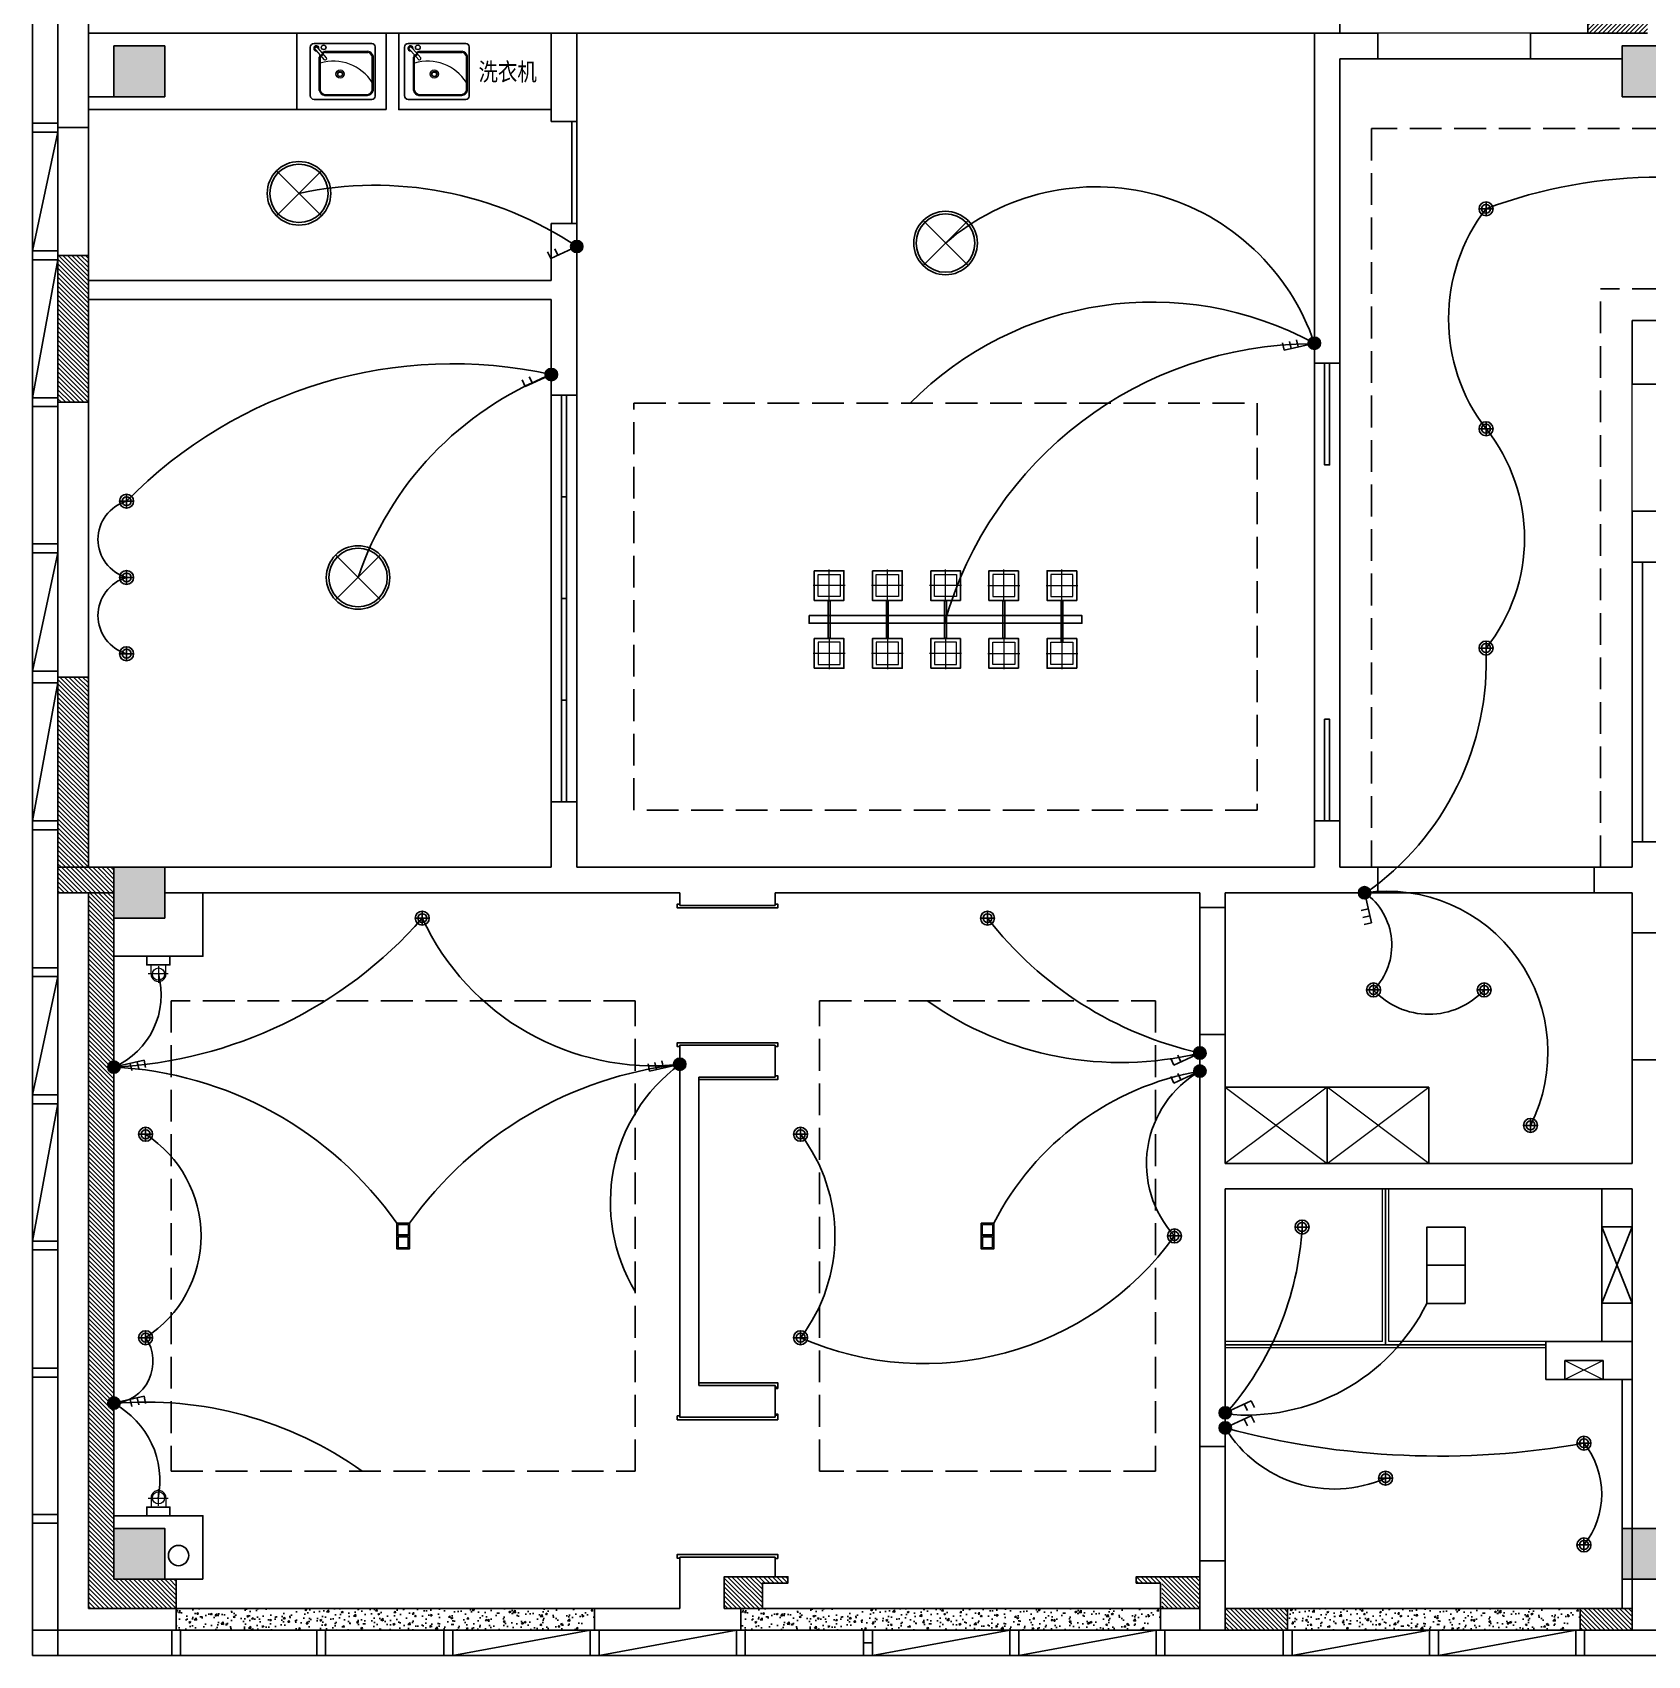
# Model space of a CAD drawing. Header units: millimetres. Extents: x 561810 to 956823, y -438984 to -391712.
# Drawn here: x 817417 to 830117, y -415003 to -402237 of the extents above; entities that cross this region are included whole.
import ezdxf

# ---------------------------------------------------------------- set-up
doc = ezdxf.new("R2010")
doc.units = ezdxf.units.MM
doc.header["$LTSCALE"] = 10
doc.header["$MEASUREMENT"] = 0
doc.linetypes.add('DASH', pattern=[0.35, 0.25, -0.1])
doc.layers.get('0').update_dxf_attribs({"linetype": 'CONTINUOUS'})
for name, color, linetype in [('4-P灯具', 142, 'CONTINUOUS'), ('5-P开关', 4, 'CONTINUOUS'), ('5-P开关图例', 4, 'CONTINUOUS'), ('PUB_HATCH', 144, 'CONTINUOUS'), ('WALL', 7, 'CONTINUOUS'), ('WINDOW', 4, 'CONTINUOUS'), ('填充', 8, 'CONTINUOUS'), ('墙', 7, 'CONTINUOUS')]:
    doc.layers.add(name, color=color, linetype=linetype)
doc.layers.add('家居内线', color=251, linetype='CONTINUOUS', lineweight=13)
doc.layers.add('细线', color=250, linetype='CONTINUOUS', lineweight=5)
doc.styles.add('12', font='', dxfattribs={"width": 0.8})
doc.styles.get('12').set_extended_font_data('SimSun')

# ---------------------------------------------------------------- blocks, each defined once
blk = doc.blocks.new('dfghdfhgd')
at = {"layer": '5-P开关图例'}
blk.add_hatch(color=4, dxfattribs=at).paths.add_polyline_path([(251209, 63552, 1), (251112, 63552, 1)])
at = {"layer": '5-P开关图例', "color": 4}
for p, q in [((251160, 63552), (251273, 63747)), ((251273, 63747), (251323, 63719)), ((251242, 63694), (251292, 63666))]:
    blk.add_line(p, q, dxfattribs=at)
blk.add_circle((251160, 63552), 48.4, dxfattribs=at)
blk = doc.blocks.new('ghdfg')
at = {"layer": '5-P开关图例'}
blk.add_hatch(color=4, dxfattribs=at).paths.add_polyline_path([(251192, 62859, 1), (251095, 62859, 1)])
at = {"layer": '5-P开关图例', "color": 4}
for p, q in [((251152, 62875), (251265, 63070)), ((251265, 63070), (251315, 63041)), ((251209, 62973), (251259, 62944)), ((251237, 63022), (251287, 62993))]:
    blk.add_line(p, q, dxfattribs=at)
blk.add_circle((251144, 62859), 48.4, dxfattribs=at)

msp = doc.modelspace()

# ---------------------------------------------------------------- hatches: boundary and pattern name
h = msp.add_hatch()
h.set_pattern_fill('ANSI31', color=250, scale=200, style=0)
h.set_pattern_definition([(45, (830116.954, -402242.755), (-17.67767, 17.67767), [])])
h.paths.add_polyline_path([(829647, -402242.8), (830117, -402242.8), (830117, -401202.8), (829647, -401202.8)])
h = msp.add_hatch()
h.set_pattern_fill('ANSI31', color=250, scale=200, angle=-90, style=0)
h.set_pattern_definition([(315, (817856.954, -405144.755), (17.67767, 17.67767), [])])
h.paths.add_polyline_path([(817857, -403989.8), (817617, -403989.8), (817617, -404024.8), (817617, -405144.8), (817857, -405144.8)])
h = msp.add_hatch()
h.set_pattern_fill('ANSI31', color=250, scale=200, angle=-90, style=0)
h.set_pattern_definition([(315, (817856.954, -408802.755), (17.67767, 17.67767), [])])
h.paths.add_polyline_path([(817857, -407306.3), (817617, -407306.3), (817617, -407352.8), (817617, -408802.8), (817857, -408802.8)])
h = msp.add_hatch()
h.set_pattern_fill('ANSI31', color=250, scale=200, angle=-90, style=0)
h.set_pattern_definition([(315, (818056.954, -409002.755), (17.6777, 17.6777), [])])
h.paths.add_polyline_path([(818057, -409002.8), (818057, -408802.8), (817617, -408802.8), (817617, -409002.8)])
h = msp.add_hatch()
h.set_pattern_fill('ANSI31', color=250, scale=200, angle=-90, style=0)
h.set_pattern_definition([(315, (818546.954, -414632.755), (17.67767, 17.67767), [])])
h.paths.add_polyline_path([(818057, -409202.8), (818057, -409002.8), (817857, -409002.8), (817857, -414632.8), (818547, -414632.8), (818547, -414402.8), (818057, -414402.8), (818057, -414002.8)])
h = msp.add_hatch()
h.set_pattern_fill('ANSI31', color=250, scale=200, angle=-90, style=0)
h.set_pattern_definition([(315, (826596.954, -414632.755), (17.67767, 17.67767), [])])
h.paths.add_polyline_path([(823157, -414432.8), (823357, -414432.8), (823357, -414382.8), (822857, -414382.8), (822857, -414632.8), (823157, -414632.8)])
h.paths.add_polyline_path([(826597, -414382.8), (826097, -414382.8), (826097, -414432.8), (826297, -414432.8), (826297, -414632.8), (826597, -414632.8)])
h = msp.add_hatch()
h.set_pattern_fill('AR-CONC', color=250, scale=20, style=0)
h.set_pattern_definition([(50, (821836.95, -414802.76), (143.452, -12.5504), [15, -165]), (355, (821836.95, -414802.76), (-27.75, 150.4384), [12, -132]), (100.4514, (821848.91, -414803.8), (115.702, 137.888), [12.748, -140.2284]), (46.184, (821836.95, -414762.76), (213.448, -33.104), [22.5, -247.5]), (96.6356, (821854.74, -414765.51), (186.933, 194.824), [19.122, -210.343]), (351.184, (821836.95, -414762.76), (186.932, 194.824), [18, -198]), (21, (821856.95, -414772.76), (119.3814, -80.5238), [15, -165]), (326, (821856.95, -414772.76), (48.663, 145.03), [12, -132]), (71.4514, (821866.9, -414779.47), (168.0445, 64.506), [12.748, -140.2284]), (37.5, (821836.954, -414802.755), (2.432, 66.5788), [0, -130.4, 0, -134, 0, -132.5]), (7.5, (821836.954, -414802.755), (52.6139, 78.8823), [0, -76.4, 0, -127.4, 0, -50.5]), (327.5, (821792.354, -414802.755), (106.7645, -4.511), [0, -50, 0, -156, 0, -207]), (317.5, (821772.35, -414802.755), (116.6372, 20.021), [0, -65, 0, -103.6, 0, -147])])
h.paths.add_polyline_path([(818547, -414632.8), (818547, -414802.8), (818582, -414802.8), (821837, -414802.8), (821837, -414632.8)])
h = msp.add_hatch()
h.set_pattern_fill('AR-CONC', color=250, scale=20, style=0)
h.set_pattern_definition([(50, (826286.95, -414802.76), (143.452, -12.5504), [15, -165]), (355, (826286.95, -414802.76), (-27.75, 150.4384), [12, -132]), (100.4514, (826298.91, -414803.8), (115.702, 137.888), [12.748, -140.2284]), (46.184, (826286.95, -414762.76), (213.448, -33.104), [22.5, -247.5]), (96.6356, (826304.74, -414765.51), (186.933, 194.824), [19.122, -210.343]), (351.184, (826286.95, -414762.76), (186.932, 194.824), [18, -198]), (21, (826306.95, -414772.76), (119.3814, -80.5238), [15, -165]), (326, (826306.95, -414772.76), (48.663, 145.03), [12, -132]), (71.4514, (826316.9, -414779.47), (168.0445, 64.506), [12.748, -140.2284]), (37.5, (826286.954, -414802.755), (2.432, 66.5788), [0, -130.4, 0, -134, 0, -132.5]), (7.5, (826286.954, -414802.755), (52.6139, 78.8823), [0, -76.4, 0, -127.4, 0, -50.5]), (327.5, (826242.354, -414802.755), (106.7645, -4.511), [0, -50, 0, -156, 0, -207]), (317.5, (826222.35, -414802.755), (116.6372, 20.021), [0, -65, 0, -103.6, 0, -147])])
h.paths.add_polyline_path([(826287, -414802.8), (826287, -414632.8), (822987, -414632.8), (822987, -414802.8), (823022, -414802.8)])
h = msp.add_hatch()
h.set_pattern_fill('ANSI31', color=250, scale=200, angle=-90, style=0)
h.set_pattern_definition([(315, (827286.954, -414802.755), (17.6777, 17.6777), [])])
h.paths.add_polyline_path([(826797, -414632.8), (826797, -414802.8), (827287, -414802.8), (827287, -414632.8)])
h = msp.add_hatch()
h.set_pattern_fill('AR-CONC', color=250, scale=20, style=0)
h.set_pattern_definition([(50, (829586.95, -414802.76), (143.452, -12.5504), [15, -165]), (355, (829586.95, -414802.76), (-27.75, 150.438), [12, -132]), (100.4514, (829598.91, -414803.8), (115.702, 137.888), [12.748, -140.228]), (46.184, (829586.95, -414762.76), (213.448, -33.104), [22.5, -247.5]), (96.636, (829604.74, -414765.51), (186.933, 194.824), [19.122, -210.343]), (351.184, (829586.95, -414762.76), (186.932, 194.824), [18, -198]), (21, (829606.95, -414772.76), (119.3814, -80.524), [15, -165]), (326, (829606.95, -414772.76), (48.663, 145.03), [12, -132]), (71.4514, (829616.9, -414779.47), (168.0445, 64.506), [12.748, -140.228]), (37.5, (829586.954, -414802.755), (2.432, 66.5788), [0, -130.4, 0, -134, 0, -132.5]), (7.5, (829586.954, -414802.755), (52.614, 78.8823), [0, -76.4, 0, -127.4, 0, -50.5]), (327.5, (829542.354, -414802.755), (106.7645, -4.511), [0, -50, 0, -156, 0, -207]), (317.5, (829522.35, -414802.755), (116.6372, 20.021), [0, -65, 0, -103.6, 0, -147])])
h.paths.add_polyline_path([(827287, -414632.8), (827287, -414802.8), (827322, -414802.8), (829587, -414802.8), (829587, -414632.8)])
h = msp.add_hatch()
h.set_pattern_fill('ANSI31', color=250, scale=200, angle=-90, style=0)
h.set_pattern_definition([(315, (829996.954, -414802.755), (17.6777, 17.6777), [])])
h.paths.add_polyline_path([(829587, -414632.8), (829587, -414802.8), (829622, -414802.8), (829997, -414802.8), (829997, -414632.8)])
at = {"layer": 'PUB_HATCH'}
h = msp.add_hatch(color=256, dxfattribs=at)
h.paths.add_polyline_path([(829917, -392842.8), (829917, -392442.8), (830317, -392442.8), (830317, -392842.8)])
h.paths.add_polyline_path([(841907, -392842.8), (841907, -392442.8), (842307, -392442.8), (842307, -392842.8)])
h.paths.add_polyline_path([(841907, -402742.8), (841907, -402342.8), (842307, -402342.8), (842307, -402742.8)])
h.paths.add_polyline_path([(829917, -402742.8), (829917, -402342.8), (830317, -402342.8), (830317, -402742.8)])
h = msp.add_hatch(color=256, dxfattribs=at)
h.paths.add_polyline_path([(829917, -414402.8), (829917, -414002.8), (830317, -414002.8), (830317, -414402.8)])
h.paths.add_polyline_path([(818057, -414402.8), (818057, -414002.8), (818457, -414002.8), (818457, -414402.8)])
h.paths.add_polyline_path([(818057, -409202.8), (818057, -408802.8), (818457, -408802.8), (818457, -409202.8)])
h.paths.add_polyline_path([(818057, -402742.8), (818057, -402342.8), (818457, -402342.8), (818457, -402742.8)])
h.paths.add_polyline_path([(853767, -402742.8), (853767, -402342.8), (854167, -402342.8), (854167, -402742.8)])
h.paths.add_polyline_path([(853767, -409202.8), (853767, -408802.8), (854167, -408802.8), (854167, -409202.8)])
h.paths.add_polyline_path([(853767, -414402.8), (853767, -414002.8), (854167, -414002.8), (854167, -414402.8)])
h.paths.add_polyline_path([(841907, -414402.8), (841907, -414002.8), (842307, -414002.8), (842307, -414402.8)])

# ---------------------------------------------------------------- linework, layer by layer
at = {"color": 1}
for p, q in [((817617, -402949.8), (817417, -402949.8)), ((817617, -403019.8), (817417, -403019.8)), ((817617, -403019.8), (817417, -403954.8)), ((817617, -402949.8), (817617, -403019.8)), ((817617, -403954.8), (817417, -403954.8)), ((817617, -404024.8), (817417, -404024.8)), ((817617, -404024.8), (817417, -405109.8)), ((817617, -403954.8), (817617, -404024.8)), ((817617, -405109.8), (817417, -405109.8)), ((817617, -405179.8), (817417, -405179.8)), ((817617, -405109.8), (817617, -405179.8)), ((817617, -406259.8), (817417, -406259.8)), ((817617, -406329.8), (817417, -406329.8)), ((817617, -406329.8), (817417, -407259.8)), ((817617, -407259.8), (817417, -407259.8)), ((817617, -407352.8), (817417, -407352.8)), ((817617, -407352.8), (817417, -408437.8)), ((817617, -407259.8), (817617, -407352.8)), ((817617, -408437.8), (817417, -408437.8)), ((817617, -408507.8), (817417, -408507.8)), ((818757, -409202.8), (818757, -409002.8)), ((817617, -409592.8), (817417, -409592.8)), ((817617, -409662.8), (817417, -409662.8)), ((817617, -409662.8), (817417, -410592.8)), ((817617, -410592.8), (817417, -410592.8)), ((817617, -410662.8), (817417, -410662.8)), ((817617, -410662.8), (817417, -411742.8)), ((817617, -411742.8), (817417, -411742.8)), ((817617, -411812.8), (817417, -411812.8)), ((817617, -412742.8), (817417, -412742.8)), ((817617, -412812.8), (817417, -412812.8)), ((817617, -413892.8), (817417, -413892.8)), ((817617, -413962.8), (817417, -413962.8)), ((817617, -414802.8), (817417, -414802.8)), ((817617, -414802.8), (817617, -415002.8)), ((818512, -414802.8), (818512, -415002.8)), ((818512, -414802.8), (818582, -414802.8)), ((818582, -414802.8), (818582, -415002.8)), ((819652, -414802.8), (819652, -415002.8)), ((819722, -414802.8), (819722, -415002.8)), ((820652, -414802.8), (820652, -415002.8)), ((820722, -414802.8), (820722, -415002.8)), ((821802, -414802.8), (820722, -415002.8)), ((821802, -414802.8), (821802, -415002.8)), ((821872, -414802.8), (821872, -415002.8)), ((822952, -414802.8), (821872, -415002.8)), ((822952, -414802.8), (822952, -415002.8)), ((823022, -414802.8), (823022, -415002.8)), ((823952, -414802.8), (823952, -415002.8)), ((824022, -414902.8), (823952, -414902.8)), ((824022, -414802.8), (824022, -415002.8)), ((825102, -414802.8), (824022, -415002.8)), ((825102, -414802.8), (825102, -415002.8)), ((825172, -414802.8), (825172, -415002.8)), ((826252, -414802.8), (825172, -415002.8)), ((826252, -414802.8), (826252, -415002.8)), ((826322, -414802.8), (826322, -415002.8)), ((827252, -414802.8), (827252, -415002.8)), ((827322, -414802.8), (827322, -415002.8)), ((828402, -414802.8), (827322, -415002.8)), ((828402, -414802.8), (828402, -415002.8)), ((828472, -414802.8), (828472, -415002.8)), ((829552, -414802.8), (828472, -415002.8)), ((829552, -414802.8), (829552, -415002.8)), ((829622, -414802.8), (829552, -414802.8)), ((829622, -414802.8), (829622, -415002.8))]:
    msp.add_line(p, q, dxfattribs=at)
at = {"color": 250}
for p, q in [((819336, -403678.6), (819689.6, -403325.1)), ((819336, -403325.1), (819689.6, -403678.6)), ((824420.2, -404069.5), (824773.7, -403715.9)), ((824420.2, -403715.9), (824773.7, -404069.5)), ((819800.2, -406700), (820153.7, -406346.5)), ((819800.2, -406346.5), (820153.7, -406700))]:
    msp.add_line(p, q, dxfattribs=at)
for p, q in [((817617, -405144.8), (817857, -405144.8)), ((817617, -407306.3), (817857, -407306.3)), ((829757, -412532.8), (829757, -411332.8)), ((829317, -412532.8), (829317, -412832.8)), ((829917, -414632.8), (829917, -412832.8))]:
    msp.add_line(p, q)
for points in [[(829317, -412532.8), (829997, -412532.8), (829997, -412832.8), (829767, -412832.8)], [(829317, -412832.8), (829467, -412832.8), (829467, -412682.8), (829767, -412682.8), (829767, -412832.8)]]:
    msp.add_lwpolyline(points)
at = {"color": 1}
for points in [[(821872, -414802.8), (821802, -414802.8)], [(823022, -414802.8), (822952, -414802.8)], [(826322, -414802.8), (826252, -414802.8)], [(827252, -414802.8), (827322, -414802.8)]]:
    msp.add_lwpolyline(points, dxfattribs=at)
at = {"color": 250}
for centre in [(819512.8, -403501.9), (824597, -403892.7), (819977, -406523.3)]:
    msp.add_circle(centre, 230, dxfattribs=at)
at = {"color": 251}
for centre, radius, start, end in [((830217.8, -407263.3), 3889.2, 69.3613, 110.63871), ((820111.4, -406289.6), 2851.3, 56.21483, 102.11919), ((825782.3, -405260), 1809.6, 18.64227, 130.92246), ((829971.5, -404488.6), 1418.6, 142.43801, 217.56199), ((826220.5, -407027.8), 2671, 61.45095, 135.41261), ((827484.7, -407691.3), 3005.9, 90.09684, 164.40614), ((820724.6, -408433.7), 3591, 77.57933, 135.64537), ((822458.9, -407364.5), 2620.6, 111.53495, 161.27666), ((827768.9, -406215.8), 1380.5, 321.34435, 38.65565), ((818244.6, -406223.3), 312.5, 106.28013, 253.71987), ((818244.6, -406823.3), 312.5, 106.28013, 253.71987), ((826619.7, -407180.6), 2229.7, 305.00198, 2.63497), ((828064.7, -410260), 1268.9, 333.16751, 97.78667), ((827600.2, -409415.2), 505.6, 315.78926, 54.65066), ((817893.1, -406938.1), 3439.6, 272.7306, 318.82213), ((822297.3, -408364.1), 1999.7, 204.79612, 276.01929), ((827235.5, -407412.9), 2921.2, 217.78714, 257.37303), ((817810.2, -409805.6), 619.4, 293.47477, 15.5573), ((828397.5, -409368.7), 590.2, 222.54092, 317.45908), ((825974, -407712.8), 2625.5, 234.59179, 283.72547), ((817911.4, -413266), 2895.9, 35.05478, 87.1185), ((822847, -413362), 3028.4, 96.44631, 144.48478), ((823315.7, -411439), 1354.2, 126.66754, 211.17174), ((826982.7, -412622.9), 2250.2, 99.86949, 153.04063), ((827019.8, -411135), 842.8, 120.11476, 222.35004), ((817790.1, -411702.8), 952.4, 302.86379, 57.13621), ((822405.8, -411702.8), 1321, 322.72651, 37.27349), ((824430.7, -410279.1), 2427.5, 246.35102, 324.09324), ((824994.2, -411503.6), 2409.8, 318.42514, 356.93375), ((826962.9, -411526.3), 1585.1, 263.99023, 333.53531), ((818033.4, -412690.1), 331.6, 274.07643, 34.41045), ((818314.3, -415928.2), 2918.7, 54.47736, 95.05765), ((817730.1, -413627.2), 688.8, 348.37227, 61.67363), ((827652.6, -412690.5), 1002.4, 211.39254, 293.78684), ((828475.8, -406950.8), 6483, 254.99134, 280.13789), ((829113.2, -413732.8), 643.3, 321.53661, 38.46339)]:
    msp.add_arc(centre, radius, start, end, dxfattribs=at)
at = {"layer": '4-P灯具', "color": 250, "ltscale": 20}
for p, q in [((828902, -403623.8), (828792, -403623.8)), ((828847, -403568.8), (828847, -403678.8)), ((828847, -405298.4), (828847, -405408.4)), ((828902, -405353.4), (828792, -405353.4)), ((818102, -405923.3), (818212, -405923.3)), ((818157, -405868.3), (818157, -405978.3)), ((818157, -406465.3), (818157, -406575.3)), ((818102, -406523.3), (818212, -406523.3)), ((818157, -407178.3), (818157, -407068.3)), ((828902, -407078.1), (828792, -407078.1)), ((828847, -407023.1), (828847, -407133.1)), ((818102, -407123.3), (818212, -407123.3)), ((820482, -409257.8), (820482, -409147.8)), ((824927, -409257.8), (824927, -409147.8)), ((820427, -409202.8), (820537, -409202.8)), ((824872, -409202.8), (824982, -409202.8)), ((827907.6, -409767.8), (828017.6, -409767.8)), ((827962.6, -409822.8), (827962.6, -409712.8)), ((828777.3, -409767.8), (828887.3, -409767.8)), ((828832.3, -409822.8), (828832.3, -409712.8)), ((829197, -410887.8), (829197, -410777.8)), ((818252, -410902.8), (818362, -410902.8)), ((818307, -410957.8), (818307, -410847.8)), ((823402, -410902.8), (823512, -410902.8)), ((823457, -410847.8), (823457, -410957.8)), ((829142, -410832.8), (829252, -410832.8)), ((827400.6, -411687.5), (827400.6, -411577.5)), ((826342, -411702.8), (826452, -411702.8)), ((826397, -411647.8), (826397, -411757.8)), ((827345.6, -411632.5), (827455.6, -411632.5)), ((818307, -412557.8), (818307, -412447.8)), ((823457, -412557.8), (823457, -412447.8)), ((818252, -412502.8), (818362, -412502.8)), ((823402, -412502.8), (823512, -412502.8)), ((829562, -413332.6), (829672, -413332.6)), ((829617, -413387.6), (829617, -413277.6)), ((828002, -413607.8), (828112, -413607.8)), ((828057, -413552.8), (828057, -413662.8)), ((829562, -414132.9), (829672, -414132.9)), ((829617, -414077.9), (829617, -414187.9))]:
    msp.add_line(p, q, dxfattribs=at)
at = {"layer": '4-P灯具', "color": 142}
for points in [[(818497.7, -409502.8), (818497.7, -409570.7), (818316.2, -409570.7), (818316.2, -409502.8)], [(818497.7, -413902.8), (818497.7, -413834.8), (818316.2, -413834.8), (818316.2, -413902.8)]]:
    msp.add_lwpolyline(points, close=True, dxfattribs=at)
for points in [[(820282, -411602.8), (820382, -411602.8), (820382, -411802.8), (820282, -411802.8), (820282, -411602.8)], [(824877, -411602.8), (824977, -411602.8), (824977, -411802.8), (824877, -411802.8), (824877, -411602.8)]]:
    msp.add_lwpolyline(points, dxfattribs=at)
for centre in [(828847, -403623.8), (828847, -405353.4), (818157, -405923.3), (818157, -406523.3), (818157, -407123.3), (828847, -407078.1), (820482, -409202.8), (824927, -409202.8), (827962.6, -409767.8), (828832.3, -409767.8), (829197, -410832.8), (818307, -410902.8), (823457, -410902.8), (827400.6, -411632.5), (826397, -411702.8), (818307, -412502.8), (823457, -412502.8), (829617, -413332.6), (828057, -413607.8), (829617, -414132.9)]:
    msp.add_circle(centre, 55, dxfattribs=at)
at = {"layer": '4-P灯具', "color": 250, "ltscale": 20}
for centre in [(828847, -403623.8), (828847, -405353.4), (818157, -405923.3), (818157, -406523.3), (818157, -407123.3), (828847, -407078.1), (820482, -409202.8), (824927, -409202.8), (827962.6, -409767.8), (828832.3, -409767.8), (829197, -410832.8), (818307, -410902.8), (823457, -410902.8), (826397, -411702.8), (827400.6, -411632.5), (818307, -412502.8), (823457, -412502.8), (829617, -413332.6), (828057, -413607.8), (829617, -414132.9)]:
    msp.add_circle(centre, 35, dxfattribs=at)
at = {"layer": 'WALL'}
for p, q in [((817857, -402242.8), (817857, -393042.8)), ((827697, -402242.8), (827697, -397482.8)), ((817857, -402242.8), (827697, -402242.8)), ((821497, -402242.8), (821497, -402937.8)), ((821697, -402937.8), (821697, -402242.8)), ((827497, -402242.8), (827497, -404838.3)), ((827997, -402242.8), (827697, -402242.8)), ((827997, -402242.8), (827997, -402442.8)), ((829197, -402442.8), (829197, -402242.8)), ((830117, -402242.8), (829197, -402242.8)), ((827997, -402442.8), (827697, -402442.8)), ((827697, -404838.3), (827697, -402442.8)), ((829917, -402442.8), (829197, -402442.8)), ((829917, -402742.8), (829917, -402542.8)), ((831107.4, -402742.8), (829917, -402742.8)), ((821497, -402937.8), (821697, -402937.8)), ((821497, -403737.8), (821497, -404187.8)), ((821497, -403737.8), (821697, -403737.8)), ((821697, -405088.3), (821697, -403737.8)), ((817857, -405144.8), (817857, -403989.8)), ((821497, -404337.8), (821497, -405088.3)), ((829997, -405002.8), (829997, -404502.8)), ((830772.4, -404502.8), (829997, -404502.8)), ((827497, -404838.3), (827697, -404838.3)), ((830197, -405002.8), (829997, -405002.8)), ((821497, -405088.3), (821697, -405088.3)), ((829997, -408802.8), (829997, -406002.8)), ((830197, -406002.8), (829997, -406002.8)), ((830197, -406402.8), (829997, -406402.8)), ((817857, -408737.8), (817857, -407306.3)), ((817857, -407306.3), (817857, -408802.8)), ((817857, -407306.3), (817857, -408802.8)), ((821697, -408288.3), (821497, -408288.3)), ((821497, -408288.3), (821497, -408802.8)), ((821697, -408802.8), (821697, -408288.3)), ((827697, -408438.3), (827497, -408438.3)), ((827497, -408438.3), (827497, -408802.8)), ((827697, -408802.8), (827697, -408438.3)), ((830197, -408602.8), (829997, -408602.8)), ((817617, -408802.8), (821497, -408802.8)), ((821697, -408802.8), (827497, -408802.8)), ((827997.3, -408802.8), (827697, -408802.8)), ((827997.3, -409002.8), (827997.3, -408802.8)), ((829997, -408802.8), (829697.3, -408802.8)), ((829697.3, -408802.8), (829697.3, -409002.8)), ((817617, -409002.8), (818057, -409002.8)), ((817857, -414632.8), (817857, -409002.8)), ((818457, -409002.8), (822507, -409002.8)), ((822507, -409002.8), (822507, -409102.8)), ((823257, -409102.8), (823257, -409002.8)), ((823257, -409002.8), (826597, -409002.8)), ((826597, -409002.8), (826597, -409117.8)), ((826797, -409002.8), (827997.3, -409002.8)), ((826797, -409117.8), (826797, -409002.8)), ((829697.3, -409002.8), (829997, -409002.8)), ((829997, -409317.8), (829997, -409002.8)), ((822507, -409102.8), (823257, -409102.8)), ((823257, -409102.8), (822507, -409102.8)), ((826597, -409117.8), (826797, -409117.8)), ((817857, -414002.8), (817857, -409202.8)), ((817857, -414002.8), (817857, -409202.8)), ((817857, -409202.8), (817857, -414002.8)), ((818057, -409202.8), (818057, -414002.8)), ((830197, -409317.8), (829997, -409317.8)), ((826797, -410117.8), (826597, -410117.8)), ((826597, -410117.8), (826797, -410117.8)), ((826597, -410117.8), (826597, -413357.8)), ((826797, -411132.8), (826797, -410117.8)), ((822507, -410352.8), (822507, -412977.8)), ((829997, -410317.8), (829997, -411132.8)), ((829997, -410317.8), (830197, -410317.8)), ((830197, -410317.8), (829997, -410317.8)), ((822657, -410452.8), (822657, -412877.8)), ((822657, -410452.8), (823257, -410452.8)), ((829997, -410532.8), (829997, -411132.8)), ((826797, -411132.8), (829997, -411132.8)), ((826797, -413357.8), (826797, -411332.8)), ((826797, -411332.8), (829997, -411332.8)), ((829997, -411332.8), (829997, -414002.8)), ((823257, -412977.8), (823257, -412977.8)), ((823257, -412977.8), (823257, -412977.8)), ((826597, -413357.8), (826797, -413357.8)), ((822857, -414227.8), (822507, -414227.8)), ((822507, -414227.8), (822507, -414632.8)), ((822507, -414227.8), (823257, -414227.8)), ((823257, -414382.8), (823257, -414227.8)), ((826797, -414257.8), (826597, -414257.8)), ((826597, -414257.8), (826597, -414802.8)), ((826797, -414802.8), (826797, -414257.8)), ((822857, -414632.8), (822857, -414382.8)), ((818547, -414402.8), (818057, -414402.8)), ((829997, -414402.8), (829997, -414802.8)), ((817857, -414632.8), (818547, -414632.8)), ((821837, -414632.8), (822507, -414632.8)), ((822987, -414632.8), (822857, -414632.8)), ((826287, -414632.8), (826597, -414632.8)), ((826797, -414632.8), (829997, -414632.8)), ((829587, -414802.8), (829587, -414632.8))]:
    msp.add_line(p, q, dxfattribs=at)
at = {"layer": 'WALL', "color": 0, "linetype": 'Continuous'}
for p, q in [((817857, -402984.8), (817857, -402242.8)), ((817857, -402984.8), (817857, -402742.8)), ((818057, -402742.8), (817857, -402742.8)), ((817857, -402787.8), (817857, -402984.8)), ((817617, -402984.8), (817857, -402984.8)), ((817617, -403989.8), (817857, -403989.8)), ((817857, -403989.8), (817857, -405144.8)), ((817857, -405144.8), (817857, -403989.8)), ((817857, -404187.8), (821497, -404187.8)), ((817857, -404337.8), (821497, -404337.8))]:
    msp.add_line(p, q, dxfattribs=at)
at = {"layer": 'WALL'}
for points in [[(818057, -402742.8), (818057, -402342.8), (818457, -402342.8), (818457, -402742.8), (818057, -402742.8)], [(829917, -402742.8), (829917, -402342.8), (830317, -402342.8), (830317, -402742.8), (829917, -402742.8)], [(818057, -409202.8), (818057, -408802.8), (818457, -408802.8), (818457, -409202.8), (818057, -409202.8)], [(822507, -410352.8), (822507, -410202.8), (823257, -410202.8), (823257, -410452.8)], [(822507, -412977.8), (822507, -413127.8), (823257, -413127.8), (823257, -412877.8), (822657, -412877.8)], [(818057, -414402.8), (818057, -414002.8), (818457, -414002.8), (818457, -414402.8), (818057, -414402.8)], [(829917, -414402.8), (829917, -414002.8), (830317, -414002.8), (830317, -414402.8), (829917, -414402.8)], [(821837, -414802.8), (821837, -414632.8)], [(826287, -414802.8), (826287, -414632.8)], [(827287, -414802.8), (827287, -414632.8)]]:
    msp.add_lwpolyline(points, dxfattribs=at)
at = {"layer": 'WINDOW'}
for p, q in [((817417, -392842.8), (817417, -415002.8)), ((817617, -392842.8), (817617, -414802.8)), ((817857, -402984.8), (817857, -403989.8)), ((817857, -407306.3), (817857, -405144.8)), ((830077, -406402.8), (830077, -408602.8)), ((828057, -412557.8), (828057, -411332.8)), ((829317, -412557.8), (826797, -412557.8)), ((854617, -414802.8), (817617, -414802.8)), ((854737, -415002.8), (817417, -415002.8))]:
    msp.add_line(p, q, dxfattribs=at)
at = {"layer": 'WINDOW', "linetype": 'DASH'}
for p, q in [((827697, -404838.3), (827497, -404838.3)), ((827497, -408438.3), (827697, -408438.3))]:
    msp.add_line(p, q, dxfattribs=at)
at = {"layer": 'WINDOW'}
for points in [[(821697, -402937.8), (821697, -403737.8), (821657, -403737.8), (821657, -402937.8), (821697, -402937.8)], [(827577, -404838.3), (827617, -404838.3), (827617, -405638.3), (827577, -405638.3), (827577, -404838.3)], [(821577, -405088.3), (821617, -405088.3), (821617, -405888.3), (821577, -405888.3), (821577, -405088.3)], [(821577, -406688.3), (821617, -406688.3), (821617, -405888.3), (821577, -405888.3), (821577, -406688.3)], [(821577, -406688.3), (821617, -406688.3), (821617, -407488.3), (821577, -407488.3), (821577, -406688.3)], [(821577, -408288.3), (821617, -408288.3), (821617, -407488.3), (821577, -407488.3), (821577, -408288.3)], [(827577, -408438.3), (827617, -408438.3), (827617, -407638.3), (827577, -407638.3), (827577, -408438.3)]]:
    msp.add_lwpolyline(points, dxfattribs=at)
msp.add_circle((818565.5, -414216, -2150003), 80, dxfattribs=at)
at = {"layer": '填充', "color": 142, "ltscale": 0.01}
for p, q in [((829647, -401202.8), (829647, -402242.8)), ((819497, -402842.8), (819497, -402242.8)), ((820197, -402842.8), (820197, -402242.8)), ((820297, -402242.8), (820297, -402842.8)), ((819601.6, -402353.1), (819601.6, -402733.1)), ((820084.5, -402323.1), (819631.6, -402323.1)), ((820110.9, -402736.7), (820110.9, -402349.5)), ((820342.3, -402353.1), (820342.3, -402733.1)), ((820825.2, -402323.1), (820372.3, -402323.1)), ((820851.6, -402736.7), (820851.6, -402349.5)), ((827997, -402442.8), (829197, -402443.8)), ((820084.5, -402763.1), (819631.6, -402763.1)), ((820825.2, -402763.1), (820372.3, -402763.1)), ((820197, -402842.8), (817857, -402842.8)), ((820297, -402842.8), (821497, -402842.8)), ((823674, -406703.3), (823674, -407003.3)), ((823689, -406703.3), (823689, -407003.3)), ((824131.7, -406703.3), (824131.7, -407003.3)), ((824146.7, -406703.3), (824146.7, -407003.3)), ((824589.5, -406703.3), (824589.5, -407003.3)), ((824604.5, -406703.3), (824604.5, -407003.3)), ((825047.2, -406703.3), (825047.2, -407003.3)), ((825062.2, -406703.3), (825062.2, -407003.3)), ((825504.9, -406703.3), (825504.9, -407033.3)), ((825519.9, -406703.3), (825519.9, -407033.3)), ((827997.3, -408802.8), (829697.3, -408802.8)), ((827997.3, -409002.8), (829697.3, -409002.8)), ((826597, -409117.8), (826597, -410117.8)), ((826797, -410117.8), (826797, -409117.8)), ((829997, -410317.8), (829997, -409317.8)), ((829757, -411630.3), (829997, -411630.3)), ((829757, -412230.3), (829997, -412230.3)), ((829997, -414632.8), (829997, -412832.8)), ((826597, -414257.8), (826597, -413357.8)), ((826797, -414257.8), (826797, -413357.8)), ((818547, -414632.8), (821837, -414632.8)), ((822987, -414632.8), (826287, -414632.8))]:
    msp.add_line(p, q, dxfattribs=at)
at = {"layer": '填充', "color": 2, "linetype": 'DASH', "ltscale": 100}
for p, q in [((845297, -402992.8), (827947, -402992.8)), ((827947, -402992.8), (827947, -408802.8)), ((829747, -408802.8), (829747, -404252.8)), ((845297, -404252.8), (829747, -404252.8))]:
    msp.add_line(p, q, dxfattribs=at)
at = {"layer": '填充', "color": 250, "ltscale": 0.01}
for p, q in [((826797, -410532.8), (828397, -410532.8)), ((827597, -411132.8), (827597, -410532.8)), ((828397, -410532.8), (828397, -411132.8))]:
    msp.add_line(p, q, dxfattribs=at)
at = {"layer": '填充', "color": 142, "ltscale": 0.01}
for points in [[(820297, -402242.8), (821497, -402242.8), (821497, -402842.8), (820297, -402842.8), (820297, -402242.8)], [(818057, -409502.8), (818757, -409502.8), (818757, -409002.8)], [(822507, -409092.8), (822486.6, -409092.8), (822486.6, -409122.8), (823277, -409122.8), (823277, -409092.3), (823257, -409092.3)], [(822507, -410212.8), (822486.6, -410212.8), (822486.6, -410182.8), (823277, -410182.8), (823277, -410213.2), (823257, -410213.2)], [(822657, -410472.8), (823277, -410472.8), (823277, -410442.3), (823257, -410442.3)], [(822657, -412857.8), (823277, -412857.8), (823277, -412892.2), (823257, -412892.2)], [(829767, -412832.8), (829467, -412832.8)], [(822507, -413117.8), (822486.6, -413117.8), (822486.6, -413147.8), (823277, -413147.8), (823277, -413113.3), (823257, -413113.3)], [(818057, -413902.8), (818757, -413902.8), (818757, -414402.8)], [(822507, -414237.8), (822486.6, -414237.8), (822486.6, -414207.8), (823277, -414207.8), (823277, -414238.2), (823257, -414238.2)], [(822857, -414632.8), (822857, -414382.8), (823357, -414382.8), (823357, -414432.8), (823157, -414432.8), (823157, -414632.8)], [(826597, -414632.8), (826597, -414382.8), (826097, -414382.8), (826097, -414432.8), (826287, -414432.8), (826287, -414632.8)], [(818547, -414802.8), (818547, -414402.8), (818757, -414402.8)], [(822987, -414802.8), (822987, -414632.8)]]:
    msp.add_lwpolyline(points, dxfattribs=at)
at = {"layer": '填充', "color": 2, "linetype": 'DASH', "ltscale": 100}
for points in [[(822147, -405152.8), (827047, -405152.8), (827047, -408352.8), (822147, -408352.8)], [(818507, -413552.8), (822157, -413552.8), (822157, -409852.8), (818507, -409852.8)], [(823607, -409852.8), (826247, -409852.8), (826247, -413552.8), (823607, -413552.8)]]:
    msp.add_lwpolyline(points, close=True, dxfattribs=at)
at = {"layer": '填充', "color": 142, "ltscale": 0.01}
for points in [[(823564.8, -406469.8), (823798.3, -406469.8), (823798.3, -406703.3), (823564.8, -406703.3)], [(824022.5, -406469.8), (824256, -406469.8), (824256, -406703.3), (824022.5, -406703.3)], [(824480.2, -406469.8), (824713.7, -406469.8), (824713.7, -406703.3), (824480.2, -406703.3)], [(825171.4, -406469.8), (824937.9, -406469.8), (824937.9, -406703.3), (825171.4, -406703.3)], [(825629.1, -406469.8), (825395.6, -406469.8), (825395.6, -406703.3), (825629.1, -406703.3)], [(823524.3, -406823.3), (825669.6, -406823.3), (825669.6, -406883.3), (823524.3, -406883.3)], [(823564.8, -407236.8), (823798.3, -407236.8), (823798.3, -407003.3), (823564.8, -407003.3)], [(824022.5, -407236.8), (824256, -407236.8), (824256, -407003.3), (824022.5, -407003.3)], [(824480.2, -407236.8), (824713.7, -407236.8), (824713.7, -407003.3), (824480.2, -407003.3)], [(825171.4, -407236.8), (824937.9, -407236.8), (824937.9, -407003.3), (825171.4, -407003.3)], [(825629.1, -407236.8), (825395.6, -407236.8), (825395.6, -407003.3), (825629.1, -407003.3)], [(828682, -411632.8), (828682, -412232.8), (828382, -412232.8), (828382, -411632.8)], [(823257, -412902.2), (823277, -412902.2), (823277, -412892.2), (823257, -412892.2)], [(823257, -413103.3), (823277, -413103.3), (823277, -413113.3), (823257, -413113.3)]]:
    msp.add_lwpolyline(points, close=True, dxfattribs=at)
for centre in [(819512.8, -403501.9), (824597, -403892.7), (819977, -406523.3)]:
    msp.add_circle(centre, 250, dxfattribs=at)
for centre, radius, start, end in [((819631.6, -402353.1), 30, 90, 180), ((820084.5, -402349.5), 26.4, 0, 90), ((820372.3, -402353.1), 30, 90, 180), ((820825.2, -402349.5), 26.4, 0, 90), ((819631.6, -402733.1), 30, 180, 270), ((820084.5, -402736.7), 26.4, 270, 0), ((820372.3, -402733.1), 30, 180, 270), ((820825.2, -402736.7), 26.4, 270, 0)]:
    msp.add_arc(centre, radius, start, end, dxfattribs=at)
at = {"layer": '墙', "color": 250}
for p, q in [((827497, -404838.3), (827497, -408438.3)), ((827697, -404838.3), (827697, -408438.3)), ((821497, -405088.3), (821497, -408288.3)), ((821697, -405088.3), (821697, -408288.3)), ((829757, -411630.3), (829997, -412230.3)), ((829757, -412230.3), (829997, -411630.3)), ((828682, -411932.8), (828382, -411932.8))]:
    msp.add_line(p, q, dxfattribs=at)
at = {"layer": '家居内线'}
for p, q in [((818326.1, -409639.5), (818483.5, -409639.5)), ((818349.2, -409642.8), (818349.2, -409570.7)), ((818407, -409580.5), (818407, -409710.5)), ((818466.8, -409642.8), (818466.8, -409570.7)), ((818407, -413825), (818407, -413695)), ((818326.1, -413766), (818483.5, -413766)), ((818349.2, -413762.7), (818349.2, -413834.8)), ((818466.8, -413762.7), (818466.8, -413834.8))]:
    msp.add_line(p, q, dxfattribs=at)
at = {"layer": '家居内线', "color": 251}
for p, q in [((829767, -412682.8), (829467, -412832.8)), ((829467, -412682.8), (829767, -412832.8))]:
    msp.add_line(p, q, dxfattribs=at)
at = {"layer": '家居内线'}
for centre in [(818408, -409642.8), (818408, -413762.7)]:
    msp.add_circle(centre, 48.1, dxfattribs=at)
for centre, start, end in [((818408, -409642.8), 176.80472, 3.19528), ((818408, -413762.7), 356.80472, 183.19528)]:
    msp.add_arc(centre, 58.8, start, end, dxfattribs=at)
at = {"layer": '细线', "color": 250, "lineweight": 5}
for p, q in [((829197, -402242.8), (827997, -402242.8)), ((823681.5, -406711.8), (823681.5, -406461.2)), ((824139.2, -406711.8), (824139.2, -406461.2)), ((824597, -406711.8), (824597, -406461.2)), ((825054.7, -406711.8), (825054.7, -406461.2)), ((825512.4, -406711.8), (825512.4, -406461.2)), ((823806.8, -406586.5), (823556.2, -406586.5)), ((824264.6, -406586.5), (824013.9, -406586.5)), ((824722.3, -406586.5), (824471.6, -406586.5)), ((824929.4, -406586.5), (825180, -406586.5)), ((825387.1, -406586.5), (825637.7, -406586.5)), ((823681.5, -406994.7), (823681.5, -407245.3)), ((824139.2, -406994.7), (824139.2, -407245.3)), ((824597, -406994.7), (824597, -407245.3)), ((825054.7, -406994.7), (825054.7, -407245.3)), ((825512.4, -406994.7), (825512.4, -407245.3)), ((823806.8, -407120), (823556.2, -407120)), ((824264.6, -407120), (824013.9, -407120)), ((824722.3, -407120), (824471.6, -407120)), ((824929.4, -407120), (825180, -407120)), ((825387.1, -407120), (825637.7, -407120)), ((820382, -411702.8), (820282, -411702.8)), ((824977, -411702.8), (824877, -411702.8))]:
    msp.add_line(p, q, dxfattribs=at)
at = {"layer": '细线', "lineweight": 5}
for p, q in [((819631.3, -402357.7), (819647.2, -402342.4)), ((819714.2, -402450.9), (819631.3, -402357.7)), ((819634.3, -402361), (819650.1, -402345.7)), ((819730.3, -402435.9), (819647.2, -402342.4)), ((819721.1, -402384.7), (820054.3, -402384.7)), ((820372, -402357.7), (820387.9, -402342.4)), ((820454.9, -402450.9), (820372, -402357.7)), ((820375, -402361), (820390.8, -402345.7)), ((820471, -402435.9), (820387.9, -402342.4)), ((820461.8, -402384.7), (820795, -402384.7)), ((819672.1, -402694.3), (819672.1, -402429.9)), ((819680.9, -402694.3), (819680.9, -402429.9)), ((819684, -402417), (819699.8, -402401.7)), ((819686.9, -402420.3), (819702.8, -402405)), ((819689.8, -402423.6), (819705.7, -402408.3)), ((819721.1, -402393.5), (820054.3, -402393.5)), ((820088.9, -402693.4), (820088.9, -402423.2)), ((820097.7, -402693.4), (820097.7, -402423.2)), ((820412.8, -402694.3), (820412.8, -402429.9)), ((820421.6, -402694.3), (820421.6, -402429.9)), ((820424.7, -402417), (820440.5, -402401.7)), ((820427.6, -402420.3), (820443.5, -402405)), ((820430.5, -402423.6), (820446.4, -402408.3)), ((820461.8, -402393.5), (820795, -402393.5)), ((820829.6, -402693.4), (820829.6, -402423.2)), ((820838.4, -402693.4), (820838.4, -402423.2)), ((819713.1, -402723.5), (820051.8, -402723.5)), ((819713.1, -402732.3), (820051.8, -402732.3)), ((820453.8, -402723.5), (820792.5, -402723.5)), ((820453.8, -402732.3), (820792.5, -402732.3))]:
    msp.add_line(p, q, dxfattribs=at)
at = {"layer": '细线', "color": 142, "lineweight": 5}
msp.add_line((829997, -406002.8), (829997, -405002.8), dxfattribs=at)
at = {"layer": '细线'}
for p, q in [((828032, -412532.8), (828032, -411332.8)), ((828082, -412532.8), (828082, -411332.8)), ((828032, -412532.8), (826797, -412532.8)), ((829317, -412582.8), (826797, -412582.8)), ((829317, -412532.8), (828082, -412532.8))]:
    msp.add_line(p, q, dxfattribs=at)
at = {"layer": '细线', "color": 250, "lineweight": 5}
for points in [[(823594.8, -406499.8), (823768.3, -406499.8), (823768.3, -406673.3), (823594.8, -406673.3)], [(824052.5, -406499.8), (824226, -406499.8), (824226, -406673.3), (824052.5, -406673.3)], [(824510.2, -406499.8), (824683.7, -406499.8), (824683.7, -406673.3), (824510.2, -406673.3)], [(825141.4, -406499.8), (824967.9, -406499.8), (824967.9, -406673.3), (825141.4, -406673.3)], [(825599.1, -406499.8), (825425.6, -406499.8), (825425.6, -406673.3), (825599.1, -406673.3)], [(823594.8, -407206.8), (823768.3, -407206.8), (823768.3, -407033.3), (823594.8, -407033.3)], [(824052.5, -407206.8), (824226, -407206.8), (824226, -407033.3), (824052.5, -407033.3)], [(824510.2, -407206.8), (824683.7, -407206.8), (824683.7, -407033.3), (824510.2, -407033.3)], [(825141.4, -407206.8), (824967.9, -407206.8), (824967.9, -407033.3), (825141.4, -407033.3)], [(825599.1, -407206.8), (825425.6, -407206.8), (825425.6, -407033.3), (825599.1, -407033.3)], [(820292, -411612.8), (820372, -411612.8), (820372, -411692.8), (820292, -411692.8)], [(824887, -411612.8), (824967, -411612.8), (824967, -411692.8), (824887, -411692.8)], [(820292, -411792.8), (820372, -411792.8), (820372, -411712.8), (820292, -411712.8)], [(824887, -411792.8), (824967, -411792.8), (824967, -411712.8), (824887, -411712.8)]]:
    msp.add_lwpolyline(points, close=True, dxfattribs=at)
at = {"layer": '细线', "color": 250}
for points in [[(826797, -410532.8), (827597, -411132.8), (828397, -410532.8)], [(828397, -411132.8), (827597, -410532.8), (826797, -411132.8)]]:
    msp.add_lwpolyline(points, dxfattribs=at)
at = {"layer": '细线', "lineweight": 5}
for centre, radius in [((819706.6, -402353.7), 18.8), ((819706.6, -402353.7), 17), ((820447.3, -402353.7), 18.8), ((820447.3, -402353.7), 17), ((819835.8, -402563.4), 32.5), ((819835.8, -402563.4), 21.5), ((819835.8, -402564.8), 17.1), ((820576.5, -402563.4), 32.5), ((820576.5, -402563.4), 21.5), ((820576.5, -402564.8), 17.1)]:
    msp.add_circle(centre, radius, dxfattribs=at)
for centre, radius, start, end in [((819649, -402361.6), 20.8, 344.8446, 280.87165), ((819649, -402361.6), 19, 348.3926, 277.66027), ((819726.3, -402439.5), 55.1, 95.38307, 126.05538), ((820044.9, -402439), 55.1, 16.59326, 80.14871), ((820389.7, -402361.6), 20.8, 344.8446, 280.87165), ((820389.7, -402361.6), 19, 348.3926, 277.66027), ((820467, -402439.5), 55.1, 95.38307, 126.05538), ((820785.6, -402439), 55.1, 16.59326, 80.14871), ((819726.3, -402439.5), 55.1, 149.22444, 169.92509), ((819784.6, -402819.8), 357.8, 31.85389, 106.9327), ((819726.3, -402439.5), 46.3, 152.7163, 169.92509), ((819726.3, -402439.5), 46.3, 95.38307, 124.9921), ((819718.7, -402439.6), 12.2, 248.16448, 17.83), ((820044.9, -402439), 46.3, 16.59326, 80.14871), ((820467, -402439.5), 55.1, 149.22444, 169.92509), ((820525.3, -402819.8), 357.8, 31.85389, 106.9327), ((820467, -402439.5), 46.3, 152.7163, 169.92509), ((820467, -402439.5), 46.3, 95.38307, 124.9921), ((820459.4, -402439.6), 12.2, 248.16448, 17.83), ((820785.6, -402439), 46.3, 16.59326, 80.14871), ((819726.3, -402676.9), 56.9, 197.77184, 256.57041), ((819726.3, -402676.9), 48.1, 197.77184, 256.57041), ((820044.9, -402677.6), 46.3, 277.17227, 343.40696), ((820044.9, -402677.6), 55.1, 277.17227, 343.40696), ((820467, -402676.9), 56.9, 197.77184, 256.57041), ((820467, -402676.9), 48.1, 197.77184, 256.57041), ((820785.6, -402677.6), 46.3, 277.17227, 343.40696), ((820785.6, -402677.6), 55.1, 277.17227, 343.40696)]:
    msp.add_arc(centre, radius, start, end, dxfattribs=at)

# ---------------------------------------------------------------- block references
at = {"layer": '5-P开关', "color": 250}
for name, p, rotation in [('dfghdfhgd', (1063747.2, -496288.4), 144.9129717752603), ('ghdfg', (1043745, -547023.3), 132.5937345885956), ('dfghdfhgd', (1063547.2, -497295.4), 144.9129717752613), ('ghdfg', (970234.4, -192754.7), 222.5937345885956), ('dfghdfhgd', (1068647.2, -502632), 144.9129717752613), ('ghdfg', (601808.9, -268032.1), 312.5937345885956), ('ghdfg', (1038755, -552694.5), 132.5937345885956), ('dfghdfhgd', (1068647.2, -502774.6), 144.9129717752613), ('ghdfg', (601808.9, -270675.2), 312.5937345885956), ('dfghdfhgd', (584746.7, -320725.4), 324.9129717752613), ('dfghdfhgd', (584746.7, -320844), 324.9129717752613)]:
    msp.add_blockref(name, p, dxfattribs=dict(at, rotation=rotation))

# ---------------------------------------------------------------- texts
at = {"layer": '填充', "color": 142, "ltscale": 0.01, "style": '12', "width": 0.8}
msp.add_text('洗衣机', height=140, dxfattribs=at).set_placement((820924.4, -402615.3))

doc.saveas('drawing.dxf')
